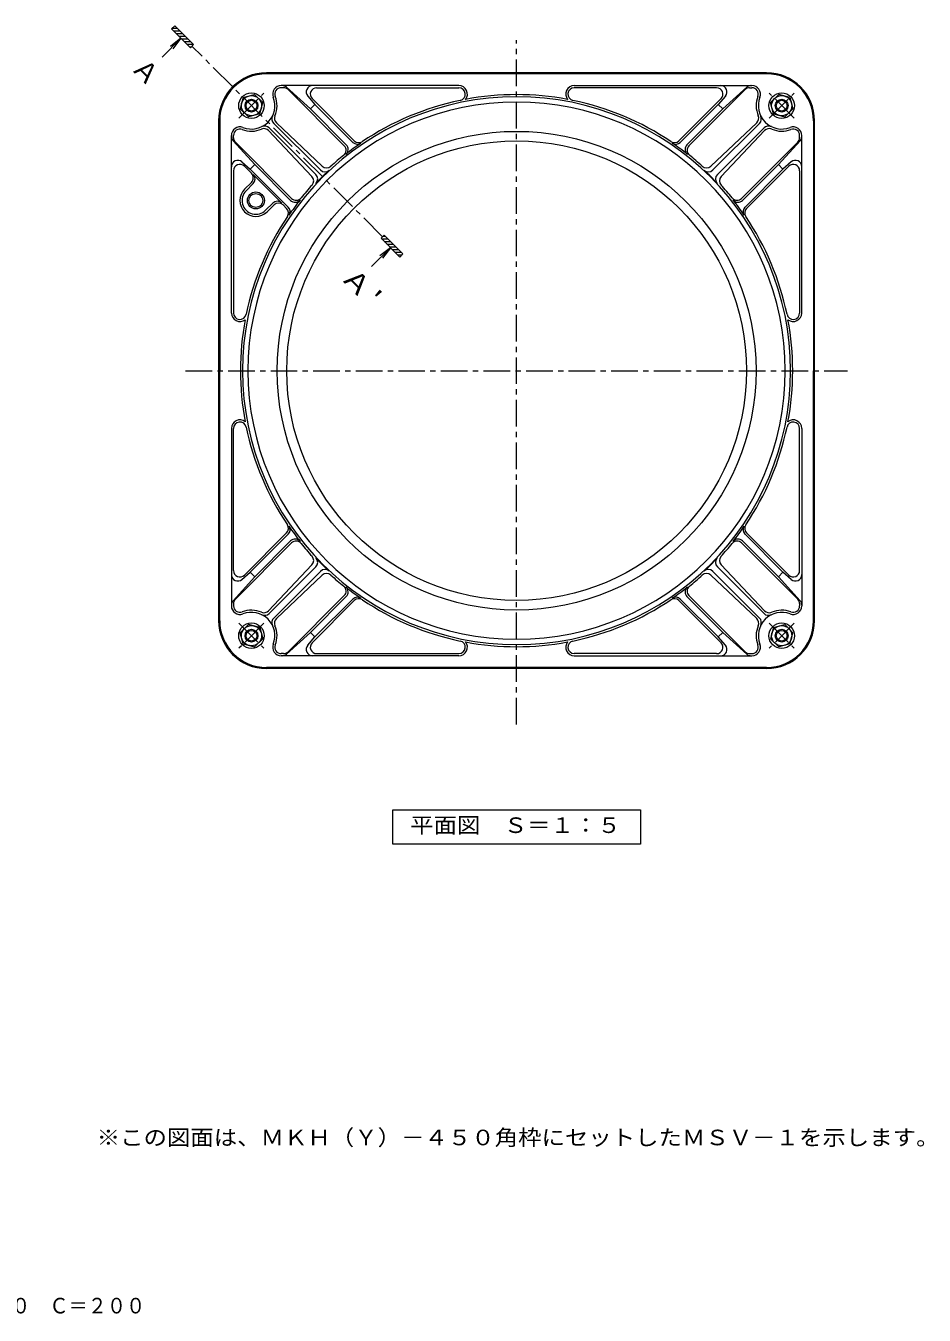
# Model space of a CAD drawing. Units: millimetres on the paper, enlarged 2 times, with parts at other scales. Extents: x -315 to 361, y -273 to 237.
# Drawn here: x 23.1 to 360.8, y -272.7 to 212.1 of the extents above; entities that cross this region are included whole.
import ezdxf
from ezdxf.enums import TextEntityAlignment as Align

# ---------------------------------------------------------------- set-up
doc = ezdxf.new("R2010")
doc.units = ezdxf.units.MM
doc.header["$LTSCALE"] = 2
doc.linetypes.add('CHAIN1', pattern=[8, 5, -1, 1, -1])
for name, color, linetype, lineweight in [('1-4', 7, 'Continuous', 9), ('2-0', 4, 'Continuous', 9), ('2-1', 2, 'Continuous', 9), ('2-3', 4, 'Continuous', 9), ('2-4', 7, 'Continuous', 9)]:
    doc.layers.add(name, color=color, linetype=linetype, lineweight=lineweight)
doc.layers.add('1-5', color=6, linetype='Continuous')
doc.styles.add('ＭＳ ゴシック', font='')
doc.styles.get('ＭＳ ゴシック').set_extended_font_data('MS Gothic')

msp = doc.modelspace()

# ---------------------------------------------------------------- linework, layer by layer
at = {"layer": '2-0'}
for p, q in [((104.814, 185.213), (103.678, 180.975)), ((310.321, 185.213), (311.457, 180.975)), ((103.678, 180.975), (106.769, 177.883)), ((111.008, 179.019), (112.144, 183.257)), ((304.127, 179.019), (302.992, 183.257)), ((311.457, 180.975), (308.366, 177.883)), ((111.008, 179.019), (106.769, 177.883)), ((304.127, 179.019), (308.366, 177.883)), ((103.678, -16.056), (106.769, -12.965)), ((111.008, -14.1), (106.769, -12.965)), ((111.008, -14.1), (112.144, -18.339)), ((304.127, -14.1), (302.992, -18.339)), ((304.127, -14.1), (308.366, -12.965)), ((311.457, -16.056), (308.366, -12.965)), ((104.814, -20.294), (103.678, -16.056)), ((310.321, -20.294), (311.457, -16.056))]:
    msp.add_line(p, q, dxfattribs=at)
for points in [[(104.814, 185.213), (109.052, 186.349), (112.144, 183.257)], [(310.321, 185.213), (306.083, 186.349), (302.992, 183.257)], [(104.814, -20.294), (109.052, -21.43), (112.144, -18.339)], [(310.321, -20.294), (306.083, -21.43), (302.992, -18.339)]]:
    msp.add_lwpolyline(points, dxfattribs=at)
for centre, radius in [((107.916, 182.111), 3.8), ((107.911, 182.116), 2.4), ((307.219, 182.111), 3.8), ((307.224, 182.116), 2.4), ((107.911, 182.116), 2.021), ((307.224, 182.116), 2.021), ((107.916, -17.192), 3.8), ((307.219, -17.192), 3.8), ((107.911, -17.197), 2.4), ((107.911, -17.197), 2.021), ((307.224, -17.197), 2.4), ((307.224, -17.197), 2.021)]:
    msp.add_circle(centre, radius, dxfattribs=at)
at = {"layer": '2-1', "linetype": 'CHAIN1'}
for p, q in [((157.203, 132.825), (85.54, 204.487)), ((207.568, -50.526), (207.568, 206.794)), ((103.224, 177.429), (112.598, 186.803)), ((302.537, 177.429), (311.912, 186.803)), ((311.912, 177.429), (302.537, 186.803)), ((83.141, 82.459), (331.994, 82.459)), ((112.598, -12.51), (103.224, -21.885)), ((103.224, -12.51), (112.598, -21.885)), ((302.537, -12.51), (311.912, -21.885)), ((311.912, -12.51), (302.537, -21.885))]:
    msp.add_line(p, q, dxfattribs=at)
at = {"layer": '2-1'}
for p, q in [((301.568, 194.459), (113.568, 194.459)), ((301.568, 194.059), (113.568, 194.059)), ((185.88, 189.659), (119.097, 189.659)), ((229.256, 189.659), (296.038, 189.659)), ((119.972, 188.859), (119.097, 188.859)), ((121.079, 189.038), (130.062, 180.895)), ((121.669, 188.156), (142.795, 167.031)), ((129.065, 185.682), (131.759, 182.592)), ((130.721, 184.762), (146.572, 168.91)), ((132.418, 188.859), (185.88, 188.859)), ((282.717, 188.859), (229.256, 188.859)), ((284.415, 184.762), (268.563, 168.91)), ((293.466, 188.156), (272.34, 167.031)), ((286.07, 185.682), (283.376, 182.592)), ((294.056, 189.038), (285.073, 180.895)), ((295.163, 188.859), (296.038, 188.859)), ((131.759, 182.592), (130.062, 180.895)), ((143.558, 167.4), (130.062, 180.895)), ((131.759, 182.592), (146.032, 168.319)), ((283.376, 182.592), (269.103, 168.319)), ((271.578, 167.4), (285.073, 180.895)), ((283.376, 182.592), (285.073, 180.895)), ((95.568, 176.459), (95.568, -11.541)), ((95.968, 176.459), (95.968, 82.459)), ((133.799, 157.925), (116.258, 175.466)), ((117.297, 175.658), (134.517, 159.38)), ((297.838, 175.658), (280.618, 159.38)), ((281.336, 157.925), (298.877, 175.466)), ((319.168, 176.459), (319.168, 82.459)), ((319.568, -11.541), (319.568, 176.459)), ((100.368, 104.147), (100.368, 170.93)), ((101.168, 170.055), (101.168, 170.93)), ((114.37, 172.73), (130.647, 155.51)), ((132.102, 156.228), (114.561, 173.769)), ((283.033, 156.228), (300.574, 173.769)), ((300.766, 172.73), (284.488, 155.51)), ((313.967, 170.055), (313.967, 170.93)), ((314.768, 104.147), (314.768, 170.93)), ((100.989, 168.948), (109.132, 159.965)), ((101.871, 168.358), (122.996, 147.232)), ((313.265, 168.358), (292.139, 147.232)), ((314.146, 168.948), (306.003, 159.965)), ((104.345, 160.962), (107.435, 158.267)), ((310.79, 160.962), (307.7, 158.267)), ((101.168, 157.609), (101.168, 104.147)), ((107.9, 156.671), (105.265, 159.306)), ((107.435, 158.267), (109.132, 159.965)), ((107.435, 158.267), (121.708, 143.995)), ((108.579, 156.219), (119.327, 145.471)), ((122.627, 146.469), (109.132, 159.965)), ((292.508, 146.469), (306.003, 159.965)), ((307.7, 158.267), (293.428, 143.995)), ((309.87, 159.306), (294.019, 143.455)), ((307.7, 158.267), (306.003, 159.965)), ((313.967, 157.609), (313.967, 104.147)), ((107.9, 153.277), (105.325, 150.702)), ((108.579, 152.825), (105.891, 150.137)), ((115.933, 145.471), (113.245, 142.783)), ((116.385, 144.792), (113.81, 142.217)), ((119.779, 144.792), (121.117, 143.455)), ((95.968, -11.541), (95.968, 82.459)), ((319.168, -11.541), (319.168, 82.459)), ((100.368, 60.771), (100.368, -6.011)), ((101.168, 7.31), (101.168, 60.771)), ((313.967, 7.31), (313.967, 60.771)), ((314.768, 60.771), (314.768, -6.011)), ((121.117, 21.464), (105.265, 5.613)), ((107.435, 6.651), (121.708, 20.924)), ((307.7, 6.651), (293.428, 20.924)), ((309.87, 5.613), (294.019, 21.464)), ((101.871, -3.439), (122.996, 17.687)), ((122.627, 18.449), (109.132, 4.954)), ((313.265, -3.439), (292.139, 17.687)), ((292.508, 18.449), (306.003, 4.954)), ((100.989, -4.029), (109.132, 4.954)), ((104.345, 3.957), (107.435, 6.651)), ((107.435, 6.651), (109.132, 4.954)), ((114.37, -7.811), (130.647, 9.409)), ((132.102, 8.691), (114.561, -8.85)), ((133.799, 6.994), (116.258, -10.547)), ((117.297, -10.739), (134.517, 5.539)), ((297.838, -10.739), (280.618, 5.539)), ((281.336, 6.994), (298.877, -10.547)), ((283.033, 8.691), (300.574, -8.85)), ((300.766, -7.811), (284.488, 9.409)), ((307.7, 6.651), (306.003, 4.954)), ((314.146, -4.029), (306.003, 4.954)), ((310.79, 3.957), (307.7, 6.651)), ((121.669, -23.238), (142.795, -2.112)), ((143.558, -2.481), (130.062, -15.976)), ((130.721, -19.843), (146.572, -3.992)), ((131.759, -17.673), (146.032, -3.4)), ((284.415, -19.843), (268.563, -3.992)), ((283.376, -17.673), (269.103, -3.4)), ((271.578, -2.481), (285.073, -15.976)), ((293.466, -23.238), (272.34, -2.112)), ((101.168, -5.136), (101.168, -6.011)), ((313.967, -5.136), (313.967, -6.011)), ((121.079, -24.119), (130.062, -15.976)), ((129.065, -20.763), (131.759, -17.673)), ((131.759, -17.673), (130.062, -15.976)), ((283.376, -17.673), (285.073, -15.976)), ((286.07, -20.763), (283.376, -17.673)), ((294.056, -24.119), (285.073, -15.976)), ((119.972, -23.94), (119.097, -23.94)), ((132.418, -23.94), (185.88, -23.94)), ((282.717, -23.94), (229.256, -23.94)), ((295.163, -23.94), (296.038, -23.94)), ((185.88, -24.74), (119.097, -24.741)), ((229.256, -24.74), (296.038, -24.741)), ((301.568, -29.141), (113.568, -29.141)), ((301.568, -29.541), (113.568, -29.541))]:
    msp.add_line(p, q, dxfattribs=at)
at = {"layer": '2-1', "color": 6, "lineweight": 5}
for centre in [(107.911, 182.116), (307.224, 182.116), (107.911, -17.197), (307.224, -17.197)]:
    msp.add_circle(centre, 4.8, dxfattribs=at)
at = {"layer": '2-1'}
for radius in [3.2, 2.6]:
    msp.add_circle((109.568, 146.459), radius, dxfattribs=at)
for centre, radius, start, end in [((113.568, 176.459), 18, 90, 180), ((113.568, 176.459), 17.6, 90, 180), ((301.568, 176.459), 18, 0, 90), ((301.568, 176.459), 17.6, 0, 90), ((119.097, 186.459), 3.2, 90, 201.21992), ((119.467, 187.259), 2.4, 47.80937, 90), ((130.874, 187.259), 2.4, 90, 221.08658), ((185.88, 186.459), 3.2, 321.60887, 90), ((229.256, 186.459), 3.2, 90, 218.39113), ((284.261, 187.259), 2.4, 318.91342, 90), ((295.668, 187.259), 2.4, 90, 132.19063), ((296.038, 186.459), 3.2, 338.78008, 90), ((207.568, 82.459), 103, 0, 180), ((107.911, 182.116), 8.8, 248.78145, 21.21855), ((119.097, 186.459), 2.4, 90, 201.21992), ((107.911, 182.116), 9.6, 336.86516, 21.21783), ((119.972, 186.459), 2.4, 45.00201, 90), ((132.418, 186.459), 2.4, 90, 224.99899), ((185.88, 186.459), 2.4, 281.78011, 90), ((207.567, 82.459), 103.8, 79.35173, 100.64807), ((229.256, 186.459), 2.4, 90, 258.21989), ((282.717, 186.459), 2.4, 315.00101, 90), ((295.163, 186.459), 2.4, 90, 134.99799), ((296.038, 186.459), 2.4, 338.78008, 90), ((307.224, 182.116), 9.6, 158.78217, 203.13484), ((307.224, 182.116), 8.8, 158.78145, 291.21855), ((207.568, 82.459), 101, 0, 180), ((207.567, 82.459), 103.837, 101.77948, 123.92908), ((207.568, 82.459), 103.837, 56.07092, 78.22052), ((117.956, 177.163), 2.4, 153.74854, 224.99799), ((118.946, 177.402), 2.4, 156.86478, 226.61215), ((296.189, 177.402), 2.4, 313.38785, 23.13522), ((297.18, 177.163), 2.4, 315.00201, 26.25146), ((103.568, 170.93), 3.2, 68.78008, 180), ((102.768, 170.56), 2.4, 180, 222.19063), ((103.568, 170.93), 2.4, 68.78008, 180), ((103.568, 170.055), 2.4, 180, 224.99799), ((107.911, 182.116), 9.6, 248.78217, 293.13484), ((112.626, 171.081), 2.4, 43.38785, 113.13522), ((112.864, 172.071), 2.4, 45.00201, 116.25146), ((302.271, 172.071), 2.4, 63.74854, 134.99799), ((302.51, 171.081), 2.4, 66.86478, 136.61215), ((307.224, 182.116), 9.6, 246.86516, 291.21783), ((311.568, 170.93), 3.2, 0, 111.21992), ((311.568, 170.93), 2.4, 0, 111.21992), ((311.568, 170.055), 2.4, 315.00201, 0), ((312.368, 170.56), 2.4, 317.80937, 0), ((141.098, 165.334), 2.4, 308.73074, 45), ((207.567, 82.459), 103.651, 124.3495, 128.28526), ((141.861, 165.703), 2.4, 308.28606, 45), ((147.729, 170.016), 2.4, 224.99899, 304.34988), ((148.27, 170.607), 2.4, 224.99899, 303.92863), ((266.866, 170.607), 2.4, 236.07137, 315.00101), ((267.406, 170.016), 2.4, 235.65012, 315.00101), ((207.568, 82.459), 103.651, 51.71474, 55.6505), ((273.275, 165.703), 2.4, 135, 231.71394), ((274.037, 165.334), 2.4, 135, 231.26926), ((102.768, 159.153), 2.4, 48.91342, 180), ((103.568, 157.609), 2.4, 45.00101, 180), ((207.567, 82.459), 103.837, 128.73134, 132.229), ((207.568, 82.459), 103.837, 47.771, 51.26866), ((311.568, 157.609), 2.4, 0, 134.99899), ((312.368, 159.153), 2.4, 0, 131.08658), ((106.203, 154.974), 2.4, 314.99899, 45), ((106.882, 154.522), 2.4, 315.00101, 45.00101), ((128.903, 153.861), 2.4, 317.77032, 43.38785), ((130.405, 154.531), 2.4, 316.95453, 45.00101), ((207.568, 82.459), 103.186, 133.04616, 136.95389), ((135.496, 159.622), 2.4, 224.99899, 313.04547), ((136.166, 161.124), 2.4, 226.61215, 312.22968), ((278.969, 161.124), 2.4, 227.77032, 313.38785), ((279.639, 159.622), 2.4, 226.95453, 315.00101), ((207.568, 82.459), 103.186, 43.04611, 46.95384), ((284.73, 154.531), 2.4, 134.99899, 223.04547), ((286.232, 153.861), 2.4, 136.61215, 222.22968), ((109.568, 146.459), 6, 135, 315), ((207.568, 82.459), 103.837, 137.77094, 141.2686), ((207.568, 82.459), 103.837, 38.7314, 42.22906), ((109.568, 146.459), 5.2, 135, 315.00046), ((117.63, 143.773), 2.4, 45.00101, 135), ((118.082, 143.095), 2.4, 45.00101, 135), ((207.568, 82.459), 103.651, 141.71468, 145.65044), ((124.324, 148.166), 2.4, 225, 321.71394), ((124.693, 148.929), 2.4, 225, 321.26926), ((290.442, 148.929), 2.4, 218.73074, 315), ((290.811, 148.166), 2.4, 218.28606, 315), ((207.568, 82.459), 103.651, 34.34956, 38.28532), ((119.42, 141.758), 2.4, 326.07137, 45.00101), ((120.011, 142.298), 2.4, 325.65012, 45.00101), ((295.124, 142.298), 2.4, 134.99899, 214.34988), ((295.716, 141.758), 2.4, 134.99899, 213.92863), ((207.568, 82.459), 103.837, 146.07086, 168.22046), ((207.568, 82.459), 103.837, 11.77954, 33.92914), ((103.568, 104.147), 3.2, 180, 308.39113), ((103.568, 104.147), 2.4, 180, 348.21989), ((311.568, 104.147), 2.4, 191.78011, 0), ((311.568, 104.147), 3.2, 231.60887, 0), ((207.568, 82.459), 103.8, 169.35187, 180), ((207.568, 82.459), 103.8, 0, 10.64813), ((207.568, 82.459), 103.8, 180, 190.64813), ((207.568, 82.459), 103, 180, 0), ((207.568, 82.459), 101, 180, 0), ((207.568, 82.459), 103.8, 349.35187, 0), ((103.568, 60.771), 3.2, 51.60887, 180), ((103.568, 60.771), 2.4, 11.78011, 180), ((311.568, 60.771), 2.4, 0, 168.21989), ((311.568, 60.771), 3.2, 0, 128.39113), ((207.568, 82.459), 103.837, 191.77954, 213.92914), ((207.568, 82.459), 103.837, 326.07086, 348.22046), ((119.42, 23.161), 2.4, 314.99899, 33.92863), ((295.716, 23.161), 2.4, 146.07137, 225.00101), ((120.011, 22.621), 2.4, 314.99899, 34.34988), ((207.568, 82.459), 103.651, 214.34956, 218.28532), ((207.568, 82.459), 103.651, 321.71468, 325.65044), ((295.124, 22.621), 2.4, 145.65012, 225.00101), ((124.324, 16.752), 2.4, 38.28606, 135), ((124.693, 15.99), 2.4, 38.73074, 135), ((207.568, 82.459), 103.837, 218.7314, 222.22906), ((207.568, 82.459), 103.837, 317.77094, 321.2686), ((290.442, 15.99), 2.4, 45, 141.26926), ((290.811, 16.752), 2.4, 45, 141.71394), ((128.903, 11.058), 2.4, 316.61215, 42.22968), ((130.405, 10.388), 2.4, 314.99899, 43.04547), ((207.568, 82.459), 103.186, 223.04611, 226.95384), ((207.568, 82.459), 103.186, 313.04616, 316.95389), ((284.73, 10.388), 2.4, 136.95453, 225.00101), ((286.232, 11.058), 2.4, 137.77032, 223.38785), ((102.768, 5.766), 2.4, 180, 311.08658), ((103.568, 7.31), 2.4, 180, 314.99899), ((135.496, 5.297), 2.4, 46.95453, 135.00101), ((136.166, 3.795), 2.4, 47.77032, 133.38785), ((207.567, 82.46), 103.837, 227.771, 231.26866), ((207.568, 82.46), 103.837, 308.73134, 312.229), ((278.969, 3.795), 2.4, 46.61215, 132.22968), ((279.639, 5.297), 2.4, 44.99899, 133.04547), ((311.568, 7.31), 2.4, 225.00101, 0), ((312.368, 5.766), 2.4, 228.91342, 0), ((141.098, -0.415), 2.4, 315, 51.26926), ((207.567, 82.46), 103.651, 231.71474, 235.6505), ((141.861, -0.784), 2.4, 315, 51.71394), ((207.568, 82.46), 103.651, 304.3495, 308.28526), ((273.275, -0.784), 2.4, 128.28606, 225), ((274.037, -0.415), 2.4, 128.73074, 225), ((102.768, -5.641), 2.4, 137.80937, 180), ((103.568, -5.136), 2.4, 135.00201, 180), ((147.729, -5.097), 2.4, 55.65012, 135.00101), ((148.27, -5.688), 2.4, 56.07137, 135.00101), ((207.567, 82.46), 103.837, 236.07092, 258.22052), ((207.568, 82.46), 103.837, 281.77948, 303.92908), ((266.866, -5.688), 2.4, 44.99899, 123.92863), ((267.406, -5.097), 2.4, 44.99899, 124.34988), ((311.568, -5.136), 2.4, 0, 44.99799), ((312.368, -5.641), 2.4, 0, 42.19063), ((103.568, -6.011), 3.2, 180, 291.21992), ((103.568, -6.011), 2.4, 180, 291.21992), ((107.911, -17.197), 9.6, 66.86516, 111.21783), ((107.911, -17.197), 8.8, 338.78145, 111.21855), ((112.626, -6.162), 2.4, 246.86478, 316.61215), ((112.864, -7.153), 2.4, 243.74854, 314.99799), ((307.224, -17.197), 8.8, 68.78145, 201.21855), ((302.271, -7.153), 2.4, 225.00201, 296.25146), ((302.51, -6.162), 2.4, 223.38785, 293.13522), ((307.224, -17.197), 9.6, 68.78217, 113.13484), ((311.568, -6.011), 3.2, 248.78008, 0), ((311.568, -6.011), 2.4, 248.78008, 0), ((113.568, -11.541), 18, 180, 270), ((113.568, -11.541), 17.6, 180, 270), ((117.956, -12.244), 2.4, 135.00201, 206.25146), ((118.946, -12.483), 2.4, 133.38785, 203.13522), ((107.911, -17.197), 9.6, 338.78217, 23.13484), ((307.224, -17.197), 9.6, 156.86516, 201.21783), ((296.189, -12.483), 2.4, 336.86478, 46.61215), ((297.18, -12.244), 2.4, 333.74854, 44.99799), ((301.568, -11.541), 18, 270, 0), ((301.568, -11.541), 17.6, 270, 0), ((185.88, -21.54), 2.4, 270, 78.21989), ((229.256, -21.54), 2.4, 101.78011, 270), ((119.097, -21.54), 3.2, 158.78008, 270), ((119.097, -21.54), 2.4, 158.78008, 270), ((119.467, -22.341), 2.4, 270, 312.19063), ((119.972, -21.54), 2.4, 270, 314.99799), ((130.874, -22.341), 2.4, 138.91342, 270), ((132.418, -21.54), 2.4, 135.00101, 270), ((185.88, -21.54), 3.2, 270, 38.39113), ((207.567, 82.46), 103.8, 259.35193, 280.64827), ((229.256, -21.54), 3.2, 141.60887, 270), ((282.717, -21.54), 2.4, 270, 44.99899), ((284.261, -22.341), 2.4, 270, 41.08658), ((295.163, -21.54), 2.4, 225.00201, 270), ((295.668, -22.341), 2.4, 227.80937, 270), ((296.038, -21.54), 3.2, 270, 21.21992), ((296.038, -21.54), 2.4, 270, 21.21992)]:
    msp.add_arc(centre, radius, start, end, dxfattribs=at)
at = {"layer": '2-3'}
for radius in [90, 86.4]:
    msp.add_circle((207.568, 82.459), radius, dxfattribs=at)
at = {"layer": '2-4'}
for p, q in [((79.059, 212.147), (77.88, 210.968)), ((84.951, 203.897), (77.88, 210.968)), ((78.187, 211.275), (79.931, 211.275)), ((78.574, 210.275), (80.931, 210.275)), ((86.13, 205.076), (79.059, 212.147)), ((79.574, 209.275), (81.931, 209.275)), ((81.416, 207.433), (74.345, 200.362)), ((81.416, 207.433), (77.449, 204.389)), ((81.416, 207.433), (78.372, 203.466)), ((80.574, 208.275), (82.931, 208.275)), ((81.574, 207.275), (83.931, 207.275)), ((82.574, 206.275), (84.931, 206.275)), ((83.574, 205.275), (85.931, 205.275)), ((84.574, 204.275), (85.329, 204.275)), ((84.951, 203.897), (86.13, 205.076)), ((157.792, 133.414), (156.613, 132.235)), ((163.685, 125.164), (156.613, 132.235)), ((156.785, 132.063), (159.142, 132.063)), ((157.442, 133.063), (158.142, 133.063)), ((157.785, 131.063), (160.142, 131.063)), ((164.863, 126.343), (157.792, 133.414)), ((160.149, 128.7), (153.078, 121.628)), ((160.149, 128.7), (156.182, 125.656)), ((160.149, 128.7), (157.105, 124.733)), ((158.785, 130.063), (161.142, 130.063)), ((159.785, 129.063), (162.142, 129.063)), ((160.785, 128.063), (163.142, 128.063)), ((161.785, 127.063), (164.142, 127.063)), ((162.785, 126.063), (164.584, 126.063)), ((163.685, 125.164), (164.863, 126.343))]:
    msp.add_line(p, q, dxfattribs=at)
at = {"layer": '2-4', "color": 2}
msp.add_lwpolyline([(160.995, -95.639), (160.995, -82.639), (254.14, -82.639), (254.14, -95.639)], close=True, dxfattribs=at)

# ---------------------------------------------------------------- texts
at = {"layer": '1-4', "color": 2, "style": 'ＭＳ ゴシック', "width": 1.1}
msp.add_text('※この図面は、ＭＫＨ（Ｙ）－４５０角枠にセットしたＭＳＶ－１を示します。', height=5.865, dxfattribs=at).set_placement((49.74, -210.568), align=Align.BOTTOM_LEFT)
at = {"layer": '1-5', "style": 'ＭＳ ゴシック', "width": 0.9}
msp.add_text('打込型マンホール鉄蓋\u3000サポートＶ\u3000\u3000ＭＳＶ－１－４５０\u3000Ｃ＝２００', height=5.865, dxfattribs=at).set_placement((-169.625, -273.801), align=Align.BOTTOM_LEFT)
at = {"layer": '2-4', "color": 3, "style": 'ＭＳ ゴシック'}
msp.add_text('Ａ', height=7.331, rotation=315, dxfattribs=at).set_placement((60.688, 194.425), align=Align.BOTTOM_LEFT)
at = {"layer": '2-4', "color": 3, "style": 'ＭＳ ゴシック', "width": 1.15}
msp.add_text("Ａ'", height=7.331, rotation=315, dxfattribs=at).set_placement((139.422, 115.691), align=Align.BOTTOM_LEFT)
at = {"layer": '2-4', "color": 2, "style": 'ＭＳ ゴシック', "width": 1.1}
msp.add_text('平面図\u3000Ｓ＝１：５', height=5.865, dxfattribs=at).set_placement((167.568, -93.139), align=Align.BOTTOM_LEFT)

doc.saveas('drawing.dxf')
